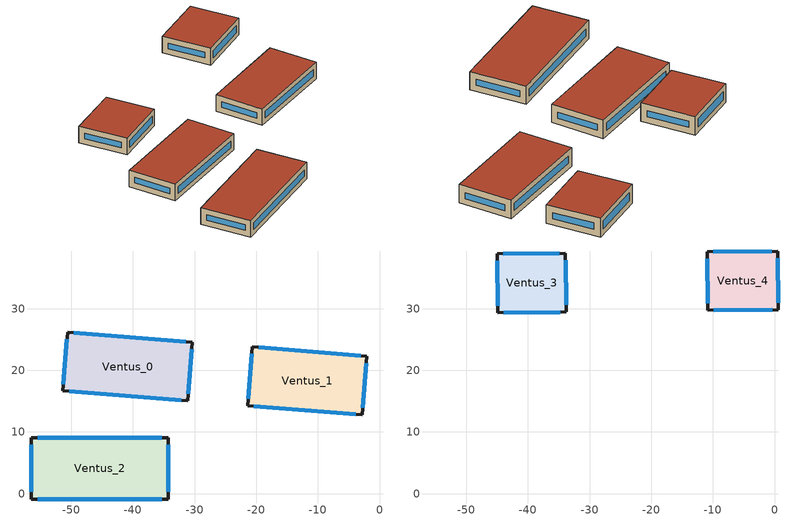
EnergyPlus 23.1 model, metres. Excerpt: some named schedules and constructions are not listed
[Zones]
Ventus_0
 floor outside (90.1-2019 Nonresidential CZ 0 Exterior Floor (Mass)): -50.59,26.13,3.49 -30.38,24.54,3.48 -31.13,15.05,3.48 -51.34,16.64,3.49
 wall outside (90.1-2019 Nonresidential CZ 0 Exterior Wall (Mass)): -50.59,26.13 -51.34,16.64 z3.49:6.87; -31.13,15.05 -30.38,24.54 z3.48:6.87; -51.34,16.64,3.49 -31.13,15.05,3.48 -31.13,15.05,6.87 -51.34,16.64,6.87; -30.38,24.54,3.48 -50.59,26.13,3.49 -50.59,26.13,6.87 -30.38,24.54,6.87
 window (90.1-2019 Nonresidential CZ 0 Glazing (Operable)): -50.68,25 -51.25,17.78 z4.62:5.74; -31.04,16.19 -30.47,23.41 z4.62:5.73; -50.31,16.56,4.52 -32.16,15.13,4.51 -32.16,15.13,5.83 -50.31,16.56,5.84; -31.41,24.62,4.51 -49.56,26.05,4.52 -49.56,26.05,5.84 -31.41,24.62,5.83
 roof outside (90.1-2019 Nonresidential CZ 0 Exterior Roof (Mass)): -50.59,26.13 -51.34,16.64 -31.13,15.05 -30.38,24.54 z6.87
Ventus_1
 floor outside (90.1-2019 Nonresidential CZ 0 Exterior Floor (Mass)): -21.39,14.28,3.48 -20.64,23.78,3.48 -2.06,22.31,3.47 -2.81,12.81,3.47
 wall outside (90.1-2019 Nonresidential CZ 0 Exterior Wall (Mass)): -2.81,12.81 -2.06,22.31 z3.47:6.86; -20.64,23.78 -21.39,14.28 z3.48:6.86; -21.39,14.28,3.48 -2.81,12.81,3.47 -2.81,12.81,6.86 -21.39,14.28,6.86; -2.06,22.31,3.47 -20.64,23.78,3.48 -20.64,23.78,6.86 -2.06,22.31,6.86
 window (90.1-2019 Nonresidential CZ 0 Glazing (Operable)): -20.36,14.19 -3.83,12.89 z4.5:5.83; -2.72,13.95 -2.15,21.18 z4.61:5.72; -20.73,22.64 -21.3,15.41 z4.61:5.73; -3.08,22.39,4.5 -19.62,23.7,4.5 -19.61,23.7,5.83 -3.08,22.39,5.83
 roof outside (90.1-2019 Nonresidential CZ 0 Exterior Roof (Mass)): -21.39,14.28 -2.81,12.81 -2.06,22.31 -20.64,23.78 z6.86
Ventus_2
 floor outside (90.1-2019 Nonresidential CZ 0 Exterior Floor (Mass)): -56.49,9.04 -34.25,9.04 -34.25,-0.87 -56.49,-0.87 z3.5
 wall outside (90.1-2019 Nonresidential CZ 0 Exterior Wall (Mass)): -56.49,9.04 -56.49,-0.87 -34.25,-0.87 -34.25,9.04 -56.49,9.04 z3.5:6.89
 window (90.1-2019 Nonresidential CZ 0 Glazing (Operable)): -56.49,7.9 -56.49,0.28 / -34.25,0.28 -34.25,7.9 z4.64:5.75; -55.45,-0.87 -35.29,-0.87 / -35.29,9.04 -55.45,9.04 z4.54:5.85
 roof outside (90.1-2019 Nonresidential CZ 0 Exterior Roof (Mass)): -56.49,9.04 -56.49,-0.87 -34.25,-0.87 -34.25,9.04 z6.89
Ventus_3
 floor outside (90.1-2019 Nonresidential CZ 0 Exterior Floor (Mass)): -33.89,38.98 -33.8,29.46 -44.89,29.34 -44.99,38.86 z6.11
 wall outside (90.1-2019 Nonresidential CZ 0 Exterior Wall (Mass)): -33.89,38.98 -44.99,38.86 -44.89,29.34 -33.8,29.46 -33.89,38.98 z6.11:9.51
 window (90.1-2019 Nonresidential CZ 0 Glazing (Operable)): -34.87,38.97 -44.01,38.87 / -43.91,29.35 -34.77,29.45 z7.08:8.53; -44.98,37.72 -44.9,30.48 / -33.81,30.6 -33.88,37.84 z7.25:8.37
 roof outside (90.1-2019 Nonresidential CZ 0 Exterior Roof (Mass)): -33.89,38.98 -44.99,38.86 -44.89,29.34 -33.8,29.46 z9.51
Ventus_4
 floor outside (90.1-2019 Nonresidential CZ 0 Exterior Floor (Mass)): 0.52,39.34 0.62,29.82 -10.85,29.7 -10.95,39.22 z6.11
 wall outside (90.1-2019 Nonresidential CZ 0 Exterior Wall (Mass)): 0.52,39.34 -10.95,39.22 -10.85,29.7 0.62,29.82 0.52,39.34 z6.11:9.57
 window (90.1-2019 Nonresidential CZ 0 Glazing (Operable)): -0.48,39.33 -9.95,39.23 / -9.85,29.71 -0.38,29.8 z7.1:8.57; -10.93,38.06 -10.86,30.85 / 0.61,30.97 0.53,38.18 z7.26:8.41
 roof outside (90.1-2019 Nonresidential CZ 0 Exterior Roof (Mass)): 0.52,39.34 -10.95,39.22 -10.85,29.7 0.62,29.82 z9.57
[Schedule:Week:Daily]
NatVentAvail_Ventus_2_17: a362fd6c-34ea-4b4a-b517-37fdcfbb9ab2, ae99996c-18ee-47b8-93cc-b816b99a17c6, ef9d7e68-a3ab-4def-9ee5-218e4b882af2, 395e2293-ace3-4636-b372-cace77d4abf7, 66aab256-64b3-4c1b-a318-b160cb4e92db, c92a23b8-4961-4658-a4ad-a3b9fe58a137, c3b538ed-787d-4185-b307-2582aeef13e2, a362fd6c-34ea-4b4a-b517-37fdcfbb9ab2, a362fd6c-34ea-4b4a-b517-37fdcfbb9ab2, a362fd6c-34ea-4b4a-b517-37fdcfbb9ab2, a362fd6c-34ea-4b4a-b517-37fdcfbb9ab2, a362fd6c-34ea-4b4a-b517-37fdcfbb9ab2
NatVentAvail_Ventus_2_18: 6cbbed9b-2232-4161-9ff2-2403249863eb, f7a0a7b2-268d-4acb-b1b7-f8e298fba60e, eedf3fa0-799d-4cfa-b75a-326784be4b0e, 6cbbed9b-2232-4161-9ff2-2403249863eb, c23ae0e7-52ea-4230-b1f0-de0a85027671, 4aba7c65-3552-4ebf-8e60-65752d7edb00, e015e280-3f6a-454e-a5e6-ff44a4b9b39e, 6cbbed9b-2232-4161-9ff2-2403249863eb, 6cbbed9b-2232-4161-9ff2-2403249863eb, 6cbbed9b-2232-4161-9ff2-2403249863eb, 6cbbed9b-2232-4161-9ff2-2403249863eb, 6cbbed9b-2232-4161-9ff2-2403249863eb
NatVentAvail_Ventus_2_19: 2c557a94-f181-44dc-a4c0-f573c2005f55, 588f932e-fa44-4d36-b17f-72cdbacededf, aaa24236-96a8-4a8a-b6db-d0c5142db103, 5409efb8-a2dc-4455-b90b-4b2673fce82e, 6164c977-ef23-4932-b233-e87e4a8d05c1, 63becef5-d3bf-475c-8c55-11c553a25a16, c9ef6c65-e9d5-46f3-be03-88baf52a0d10, 2c557a94-f181-44dc-a4c0-f573c2005f55, 2c557a94-f181-44dc-a4c0-f573c2005f55, 2c557a94-f181-44dc-a4c0-f573c2005f55, 2c557a94-f181-44dc-a4c0-f573c2005f55, 2c557a94-f181-44dc-a4c0-f573c2005f55
NatVentAvail_Ventus_2_20: 1f263616-eff3-4541-88cc-1187334792af, c7925aff-d72f-454c-a264-b8e99e3a54e9, 2c557a94-f181-44dc-a4c0-f573c2005f55, e2a7ad8f-fecb-4149-b8f9-2e6012cb94d9, c4efaa69-dd6c-4ff4-845a-ed331fa96d1a, 2914e235-05e4-47dc-bc5d-56b2724482ea, abdb94c0-f5df-4069-a63b-f50a1f68c1f4, 1f263616-eff3-4541-88cc-1187334792af, 1f263616-eff3-4541-88cc-1187334792af, 1f263616-eff3-4541-88cc-1187334792af, 1f263616-eff3-4541-88cc-1187334792af, 1f263616-eff3-4541-88cc-1187334792af
NatVentAvail_Ventus_2_21: 5b559d01-f432-43e8-b2a2-6bc1e81afd2d, dfa72975-371f-47f3-9f32-e2ada24ff21b, 7640d5f7-6528-4fa4-9b03-64cf7114dfd1, 444270f3-daff-4cc7-9fce-6beb186acede, 8e289a37-f18d-46f4-9892-1c8a7c11e0be, ca8a3e2a-d623-45d1-a48d-802a2fd7def2, dbc17a00-3c0d-435e-8577-7e6c39dee444, 5b559d01-f432-43e8-b2a2-6bc1e81afd2d, 5b559d01-f432-43e8-b2a2-6bc1e81afd2d, 5b559d01-f432-43e8-b2a2-6bc1e81afd2d, 5b559d01-f432-43e8-b2a2-6bc1e81afd2d, 5b559d01-f432-43e8-b2a2-6bc1e81afd2d
NatVentAvail_Ventus_2_22: 5c5f2de8-4e5d-47ee-83c5-350774adab4d, af7bac0c-e9d6-4a9d-910f-7a960dc9eb0d, 99dd2c37-d0b0-40e9-9e80-5acc5c7ca3b6, c996b3b3-e460-4160-9946-7c73efd18905, b551451d-c882-4b60-9a33-12f4667ae3a7, 259ab910-9959-4b4f-8b96-6e911539b89f, d135375e-badd-40b1-8688-f4bb18616764, 5c5f2de8-4e5d-47ee-83c5-350774adab4d, 5c5f2de8-4e5d-47ee-83c5-350774adab4d, 5c5f2de8-4e5d-47ee-83c5-350774adab4d, 5c5f2de8-4e5d-47ee-83c5-350774adab4d, 5c5f2de8-4e5d-47ee-83c5-350774adab4d
NatVentAvail_Ventus_2_23: 16a2c0c8-577f-4aca-9610-d97acd4ccabb, fdd9d570-ed7a-488a-a2c1-46a918b58e38, 0b71af84-9e56-4a33-9ef0-9e4faa6e7737, d7dded75-b735-4c37-8d77-33816b5f067e, 6301fb1c-ad08-4f62-8c7c-b22853e85849, 1192143a-8771-4ce0-9ca5-8a9b8de43010, 3b76af73-bb8c-4d3c-b461-9fdb22a7cfd0, 16a2c0c8-577f-4aca-9610-d97acd4ccabb, 16a2c0c8-577f-4aca-9610-d97acd4ccabb, 16a2c0c8-577f-4aca-9610-d97acd4ccabb, 16a2c0c8-577f-4aca-9610-d97acd4ccabb, 16a2c0c8-577f-4aca-9610-d97acd4ccabb
NatVentAvail_Ventus_2_24: 6c7d653c-c932-400c-83a6-2570633f27cc, c8d32957-9faa-44b8-88e7-09ed703b41d9, 1ea3ff6e-3d16-4663-b7b8-bfcbed70df2e, 7f455261-d6a8-4912-8bc3-164de6b7e1f6, 09fb5977-f931-4046-84c1-4e1d55b268a7, 890b75a5-23c9-4ef5-92e9-1dd8ddd3c410, 6c2445f2-4970-468d-9c1e-9185d210061e, 6c7d653c-c932-400c-83a6-2570633f27cc, 6c7d653c-c932-400c-83a6-2570633f27cc, 6c7d653c-c932-400c-83a6-2570633f27cc, 6c7d653c-c932-400c-83a6-2570633f27cc, 6c7d653c-c932-400c-83a6-2570633f27cc
NatVentAvail_Ventus_2_25: e4cf9395-6ca3-42d2-85a8-0792f59e23f0, cd07859d-b01b-44fc-b058-c9608b744a2b, edc33e11-3f99-40de-8c90-1b0c78e9f77a, a852c661-8a32-449b-afac-b5218b8a823b, 8e540848-bae7-48ea-af94-ea206d29372e, 9117cda1-3a56-4e55-ac28-f6ce82f858a5, 00c84883-0d72-4aa9-b977-59b0ae8e53f6, e4cf9395-6ca3-42d2-85a8-0792f59e23f0, e4cf9395-6ca3-42d2-85a8-0792f59e23f0, e4cf9395-6ca3-42d2-85a8-0792f59e23f0, e4cf9395-6ca3-42d2-85a8-0792f59e23f0, e4cf9395-6ca3-42d2-85a8-0792f59e23f0
NatVentAvail_Ventus_2_26: 10a9daa0-4a19-4a33-95f0-1f94dff2d767, 73d58a55-e6d7-46e4-b58a-62fe716d3f55, 70bbe7f6-9c12-4dc8-95b8-4131fc59f14c, abe34aba-bb00-4885-b7a3-71cd792797e0, 9eabc2fc-10d3-4d3d-baaa-25c4ad8773bf, 2727c59a-58d3-4d8b-82a1-9ef251a273d6, c16d5a65-471f-41de-b8a7-b746306d4c21, 10a9daa0-4a19-4a33-95f0-1f94dff2d767, 10a9daa0-4a19-4a33-95f0-1f94dff2d767, 10a9daa0-4a19-4a33-95f0-1f94dff2d767, 10a9daa0-4a19-4a33-95f0-1f94dff2d767, 10a9daa0-4a19-4a33-95f0-1f94dff2d767
NatVentAvail_Ventus_2_27: a4da1e3f-a585-49c7-962a-f0ac349f29ff, 6fb7477f-cef7-4467-81ee-e83d7b95493b, 3b7bed02-902c-4ee4-bfc6-c96f94253295, 69e9f8b1-5c9c-4ef5-8e7b-9281c99cabdb, c1c52acf-1331-4823-897f-ee0780455334, 2623137a-5d53-403b-9b05-a019de669b6c, 963a02f8-54b8-42f5-980b-5a64aaa4bf42, a4da1e3f-a585-49c7-962a-f0ac349f29ff, a4da1e3f-a585-49c7-962a-f0ac349f29ff, a4da1e3f-a585-49c7-962a-f0ac349f29ff, a4da1e3f-a585-49c7-962a-f0ac349f29ff, a4da1e3f-a585-49c7-962a-f0ac349f29ff
NatVentAvail_Ventus_2_28: e4531df4-819d-4f3d-9ff8-1b40a03d566a, c35dd73a-be8a-416f-a8f1-9a1853e123b7, 1cd092bb-eeb1-4f28-9c6d-ad648a1a302f, 402aea41-701a-424a-bce5-accaa7c64963, 395e2293-ace3-4636-b372-cace77d4abf7, 64badf55-414b-4183-9bfe-50c0ccb013e4, 5b559d01-f432-43e8-b2a2-6bc1e81afd2d, e4531df4-819d-4f3d-9ff8-1b40a03d566a, e4531df4-819d-4f3d-9ff8-1b40a03d566a, e4531df4-819d-4f3d-9ff8-1b40a03d566a, e4531df4-819d-4f3d-9ff8-1b40a03d566a, e4531df4-819d-4f3d-9ff8-1b40a03d566a
NatVentAvail_Ventus_2_29: f795293d-22c3-4bea-aae3-41d1418b306d, ddf5aded-ef16-4fbc-abf0-a29b0044f86d, 62f2e535-db4b-4a49-90af-e4513ae926d8, 2b23ea3e-4ff9-4e0b-b599-da8b90cf0fd3, 395e2293-ace3-4636-b372-cace77d4abf7, 395e2293-ace3-4636-b372-cace77d4abf7, 50156d92-ce13-4642-849c-653798f2fd37, f795293d-22c3-4bea-aae3-41d1418b306d, f795293d-22c3-4bea-aae3-41d1418b306d, f795293d-22c3-4bea-aae3-41d1418b306d, f795293d-22c3-4bea-aae3-41d1418b306d, f795293d-22c3-4bea-aae3-41d1418b306d
NatVentAvail_Ventus_2_30: 0e1721d4-f7d1-447c-99e8-068e90a8209e, 4c7fa85c-202d-4e6c-86aa-34b9aec84825, b2c993e7-5e45-47db-aa8e-7d03edf10ca5, 5bcb0866-b123-42ab-9004-e1fe4b9f239a, 29342e02-9597-46d2-ae97-ad22c2648d2e, 442450ad-f7b9-4bf5-a775-ce8e2ac7a8da, 8372be0a-14dc-4ba9-948e-d28c70954a9f, 0e1721d4-f7d1-447c-99e8-068e90a8209e, 0e1721d4-f7d1-447c-99e8-068e90a8209e, 0e1721d4-f7d1-447c-99e8-068e90a8209e, 0e1721d4-f7d1-447c-99e8-068e90a8209e, 0e1721d4-f7d1-447c-99e8-068e90a8209e
NatVentAvail_Ventus_2_31: 0e8501bd-d252-43e8-9f74-ce6f214063bb, e2a7ad8f-fecb-4149-b8f9-2e6012cb94d9, 62f2e535-db4b-4a49-90af-e4513ae926d8, eaa08fa6-985d-47b3-a98b-e852c4eb3b42, 77e86081-8734-4cd6-a52b-95be27f25341, 55141adb-4441-4ec6-a228-692dd98a55c9, 6dea6889-3ed4-4c85-8142-b40ef6a5c1c7, 0e8501bd-d252-43e8-9f74-ce6f214063bb, 0e8501bd-d252-43e8-9f74-ce6f214063bb, 0e8501bd-d252-43e8-9f74-ce6f214063bb, 0e8501bd-d252-43e8-9f74-ce6f214063bb, 0e8501bd-d252-43e8-9f74-ce6f214063bb
NatVentAvail_Ventus_2_32: 3b64bb73-4cce-4429-b32b-f965650f5bae, 587b3cba-ffc6-4bc3-b8fa-65e036367856, 0832e935-2214-4096-9279-d5d76b42367e, ea1cdd25-ba8c-43fd-94e5-055b877ca8ff, cc994419-721d-44b2-bf2f-59bb44514922, 0a06fe06-b27b-4263-a7f0-78e7894cb7b1, 3203a2fe-f007-499c-98ff-d3f3d498a136, 3b64bb73-4cce-4429-b32b-f965650f5bae, 3b64bb73-4cce-4429-b32b-f965650f5bae, 3b64bb73-4cce-4429-b32b-f965650f5bae, 3b64bb73-4cce-4429-b32b-f965650f5bae, 3b64bb73-4cce-4429-b32b-f965650f5bae
NatVentAvail_Ventus_2_33: 595f2882-2a45-41fc-8be2-4687be577747, 34e7295e-f434-4356-a6ff-1337b6727971, e7a09876-77a6-4221-83d3-b987b4852bc9, 5308d925-7142-4141-9db4-f1d85eb7d396, e6d5d8af-6fd3-462f-9e95-e84229453b17, 7640d5f7-6528-4fa4-9b03-64cf7114dfd1, a2e8e559-8bb4-40f9-80e2-ae728f70bbdd, 595f2882-2a45-41fc-8be2-4687be577747, 595f2882-2a45-41fc-8be2-4687be577747, 595f2882-2a45-41fc-8be2-4687be577747, 595f2882-2a45-41fc-8be2-4687be577747, 595f2882-2a45-41fc-8be2-4687be577747
NatVentAvail_Ventus_2_34: 26c4667c-8dbf-47b3-85e8-46b35cfb878d, ae6cd52b-2849-4fca-9855-0485f7823efc, 576e89f0-6812-4d7b-a71b-ed667f800c9a, 98f191bd-889e-49b4-8348-ae3d9bda9a52, 4f44aad1-8065-43ee-a9ad-2577fcca5c78, 3653a24e-92bb-4ed1-898a-22c6ac0026f4, f10f21f1-2b82-40c4-801e-0198776cb3a9, 26c4667c-8dbf-47b3-85e8-46b35cfb878d, 26c4667c-8dbf-47b3-85e8-46b35cfb878d, 26c4667c-8dbf-47b3-85e8-46b35cfb878d, 26c4667c-8dbf-47b3-85e8-46b35cfb878d, 26c4667c-8dbf-47b3-85e8-46b35cfb878d
NatVentAvail_Ventus_2_35: 259d540d-cfb8-49d0-8856-6e10c45f5363, 5275e322-126a-4bb3-97fb-5b65fd5db08e, ccbcdd31-a275-40a4-b447-51e54ef8d7b9, f23861f5-a0a2-4ea7-be47-46b16436e531, a9d439a1-49d9-4f3c-84a6-8da776fee34f, 2d346289-2e99-494a-b16b-961adabb6356, fd5d5216-589a-4ae9-aeae-08bbb825320a, 259d540d-cfb8-49d0-8856-6e10c45f5363, 259d540d-cfb8-49d0-8856-6e10c45f5363, 259d540d-cfb8-49d0-8856-6e10c45f5363, 259d540d-cfb8-49d0-8856-6e10c45f5363, 259d540d-cfb8-49d0-8856-6e10c45f5363
NatVentAvail_Ventus_2_36: 97e423b9-c70b-4668-86ee-0b03e5ca01af, 1f263616-eff3-4541-88cc-1187334792af, 22c682a5-d769-4058-b526-7c8c6cbeb56b, 57a4237f-810c-42f0-b2a3-1c017a14f153, dfb61d4a-a8d9-4cad-b311-cf2bb9e25059, 13c9c9da-e905-4aa2-a2b6-ed632edcff03, edc33e11-3f99-40de-8c90-1b0c78e9f77a, 97e423b9-c70b-4668-86ee-0b03e5ca01af, 97e423b9-c70b-4668-86ee-0b03e5ca01af, 97e423b9-c70b-4668-86ee-0b03e5ca01af, 97e423b9-c70b-4668-86ee-0b03e5ca01af, 97e423b9-c70b-4668-86ee-0b03e5ca01af
NatVentAvail_Ventus_2_37: 395e2293-ace3-4636-b372-cace77d4abf7, e4c8fb44-0055-4882-bd17-5f2f70fce8a2, 206977b7-2357-40ce-a633-fd6a2b99d5e2, 7bb4bde7-8b4c-403a-a47d-9086a633470e, e14a1932-4995-44ce-91b7-99e6be2a8111, bc329499-9032-4322-b8a8-ff77f105c3a1, 483b4963-a151-4003-b91e-6231ffd2cb4c, 395e2293-ace3-4636-b372-cace77d4abf7, 395e2293-ace3-4636-b372-cace77d4abf7, 395e2293-ace3-4636-b372-cace77d4abf7, 395e2293-ace3-4636-b372-cace77d4abf7, 395e2293-ace3-4636-b372-cace77d4abf7
NatVentAvail_Ventus_2_38: c32f4af3-1667-4a19-bee9-15d535ee3329, 87050370-72dd-432b-87fd-dcb6a5b5e2b6, 97e423b9-c70b-4668-86ee-0b03e5ca01af, 3788fac9-e430-431c-9e71-000fd3067794, aa4b517d-bf11-4001-a956-246ed226af0f, e74816eb-cde7-412a-93a1-b4b4dd3bf79d, 52744410-ff78-46a8-ba8b-6d4e6f2c96a4, c32f4af3-1667-4a19-bee9-15d535ee3329, c32f4af3-1667-4a19-bee9-15d535ee3329, c32f4af3-1667-4a19-bee9-15d535ee3329, c32f4af3-1667-4a19-bee9-15d535ee3329, c32f4af3-1667-4a19-bee9-15d535ee3329
NatVentAvail_Ventus_2_39: 9def71ac-644c-4a43-924f-0a2d0336bef2, 614e6790-c73f-4d8c-96b4-d6ce7b9ffe43, 6090c2da-3a51-4064-848f-2637f0081b64, e0fcecde-fd33-4d46-b3aa-2635d74aa249, 6733263b-4687-476a-bafe-01a0e7dffb8a, be5a4702-a206-47b5-b4dc-dce9cc700cbe, 395e2293-ace3-4636-b372-cace77d4abf7, 9def71ac-644c-4a43-924f-0a2d0336bef2, 9def71ac-644c-4a43-924f-0a2d0336bef2, 9def71ac-644c-4a43-924f-0a2d0336bef2, 9def71ac-644c-4a43-924f-0a2d0336bef2, 9def71ac-644c-4a43-924f-0a2d0336bef2
NatVentAvail_Ventus_2_40: 2b23ea3e-4ff9-4e0b-b599-da8b90cf0fd3, 5597255a-71c8-4af9-b07d-803fe7e9b3df, 18eb495e-3010-422d-9b51-714bd4c46179, bddbe28a-03af-4834-9c31-4002b2f7f704, 29c4d988-8df7-461a-96f3-f0eb0fbbb272, 694df783-21ca-47e2-825d-654eece82056, 512f8437-a3c3-4a7b-8a8e-0a09b8987ad8, 2b23ea3e-4ff9-4e0b-b599-da8b90cf0fd3, 2b23ea3e-4ff9-4e0b-b599-da8b90cf0fd3, 2b23ea3e-4ff9-4e0b-b599-da8b90cf0fd3, 2b23ea3e-4ff9-4e0b-b599-da8b90cf0fd3, 2b23ea3e-4ff9-4e0b-b599-da8b90cf0fd3
NatVentAvail_Ventus_2_41: 7dabb00d-372e-495a-83ae-c2cc5f654150, 182e0d7b-4470-4c07-b171-aa9e0e283233, e067ed9e-bbd3-47b7-a5dd-7783e70833e1, 83541a14-632c-445e-975d-e5084d7fba09, b9485079-7e86-4ca1-8ceb-53abfcaa9852, b1dcbc75-eb5f-4646-a483-74dd9274ab50, 989b37f2-0f60-4786-8aec-6810ea716a4b, 7dabb00d-372e-495a-83ae-c2cc5f654150, 7dabb00d-372e-495a-83ae-c2cc5f654150, 7dabb00d-372e-495a-83ae-c2cc5f654150, 7dabb00d-372e-495a-83ae-c2cc5f654150, 7dabb00d-372e-495a-83ae-c2cc5f654150
NatVentAvail_Ventus_2_42: 1eb9d5fa-c1da-4104-8a44-ca71f65facdf, 81f2065d-c27a-4517-954e-67544249a4cb, 103f52c2-0674-4768-92fb-179ba63c1e2a, cfe17a84-200b-435d-b70d-2a35a1098c4b, d4966127-feaf-4b47-9188-5343ea727697, 8e8ffe4a-36f7-4eb7-86a9-a67730cb3a51, b1befd69-ac6d-433c-9e95-b29d60f72327, 1eb9d5fa-c1da-4104-8a44-ca71f65facdf, 1eb9d5fa-c1da-4104-8a44-ca71f65facdf, 1eb9d5fa-c1da-4104-8a44-ca71f65facdf, 1eb9d5fa-c1da-4104-8a44-ca71f65facdf, 1eb9d5fa-c1da-4104-8a44-ca71f65facdf
NatVentAvail_Ventus_2_43: 920896a7-1d51-4c65-8553-3a183dca4a42, a08da8fc-ac96-41a0-863e-c02cbd00ca50, f7a52072-70b0-45d5-8345-7354972bcaa4, 703a5793-20c7-44d1-9bf6-317172c85b2f, 8df07da4-e51e-43d7-875c-e1bb2c807653, faf75044-ac79-4d2b-818e-8629f26d3340, a02b3400-2401-4de9-8c0f-24d156aa0f27, 920896a7-1d51-4c65-8553-3a183dca4a42, 920896a7-1d51-4c65-8553-3a183dca4a42, 920896a7-1d51-4c65-8553-3a183dca4a42, 920896a7-1d51-4c65-8553-3a183dca4a42, 920896a7-1d51-4c65-8553-3a183dca4a42
NatVentAvail_Ventus_2_44: 21a44d1f-d368-404d-b390-6609542797bc, 1005fe18-a2bc-4577-9523-788087300b71, 2d952c20-b2ae-4a07-b436-f9131cadf77f, 1c7ab229-e5a8-41d6-b33e-73611ac0fdae, d9dda960-ad11-4970-817e-9184a9d602b3, e04a15b6-695e-45c7-9ac3-a8c3987dd5bc, f0beaa5d-1c99-4153-a455-74a045bb19d1, 21a44d1f-d368-404d-b390-6609542797bc, 21a44d1f-d368-404d-b390-6609542797bc, 21a44d1f-d368-404d-b390-6609542797bc, 21a44d1f-d368-404d-b390-6609542797bc, 21a44d1f-d368-404d-b390-6609542797bc
NatVentAvail_Ventus_2_45: 0ac50ae1-ade8-438e-9c97-9bc2b327bad1, 4c7fa85c-202d-4e6c-86aa-34b9aec84825, aee49c79-2b18-4f2a-baa1-9eabe00ab6f1, f3445440-1e52-4bd6-bd45-fa2bdf21ece6, 6090c2da-3a51-4064-848f-2637f0081b64, 265acc4b-8be2-4dd3-93d1-d1e170d7a466, 0ac50ae1-ade8-438e-9c97-9bc2b327bad1, 0ac50ae1-ade8-438e-9c97-9bc2b327bad1, 0ac50ae1-ade8-438e-9c97-9bc2b327bad1, 0ac50ae1-ade8-438e-9c97-9bc2b327bad1, 0ac50ae1-ade8-438e-9c97-9bc2b327bad1, 0ac50ae1-ade8-438e-9c97-9bc2b327bad1
NatVentAvail_Ventus_2_46: 7f1bc331-9c8c-4eba-8398-74f9fa05e77e, 81f2065d-c27a-4517-954e-67544249a4cb, b11a3fb5-f7f0-4ffa-b350-707d66b6c5a6, 0055ecdf-bd39-4d43-a279-08dfdfba21af, f3904647-6033-403a-8202-c0e0b7188cac, 4b8119d8-d207-4d67-92ed-b2ce7f9a5263, 45f40278-15b2-4da9-a66e-d9f3a0bcbbc3, 7f1bc331-9c8c-4eba-8398-74f9fa05e77e, 7f1bc331-9c8c-4eba-8398-74f9fa05e77e, 7f1bc331-9c8c-4eba-8398-74f9fa05e77e, 7f1bc331-9c8c-4eba-8398-74f9fa05e77e, 7f1bc331-9c8c-4eba-8398-74f9fa05e77e
NatVentAvail_Ventus_2_47: 92aa5907-cc90-417e-8ae5-2277c87419c6, 55d11c14-ffea-4316-bd23-813b5c15eec5, 42d0d141-5dbc-4834-9007-08be6e4026bc, d7f23e0a-0dab-4e1e-b1df-672180bf095f, f9e0aeba-fb0d-4f72-b1ef-d931029a04e7, 8820a606-b179-4a93-aa93-ceaba2ff36b9, 6c6a7874-ef66-43ce-babc-ea62c8a18755, 92aa5907-cc90-417e-8ae5-2277c87419c6, 92aa5907-cc90-417e-8ae5-2277c87419c6, 92aa5907-cc90-417e-8ae5-2277c87419c6, 92aa5907-cc90-417e-8ae5-2277c87419c6, 92aa5907-cc90-417e-8ae5-2277c87419c6
NatVentAvail_Ventus_2_48: 6839830a-5139-4136-90ff-df495f830816, 0376ff9f-a44e-4f95-bcf0-deb420ef5e24, 059150c9-e831-4454-9e15-f12e00ff6c97, c866aadb-bdcd-4aca-b4c3-e01b63114685, c4d4f951-b30c-4854-a2d5-ab9cf0678ab0, 4cf65498-b81c-4eb3-87f4-70d22b8cba1d, b495bbd5-b19e-468e-8e8e-5cae01116fc1, 6839830a-5139-4136-90ff-df495f830816, 6839830a-5139-4136-90ff-df495f830816, 6839830a-5139-4136-90ff-df495f830816, 6839830a-5139-4136-90ff-df495f830816, 6839830a-5139-4136-90ff-df495f830816
NatVentAvail_Ventus_2_49: 83528b38-eecd-4f93-8798-d12e2d0e0b9c, bd42e40a-18b1-4e8c-bb92-7fa84cf2609f, b5da2d79-b973-4d6f-bea6-3285997cedde, 1931408f-30d2-4c7c-bd40-d04481857fa1, 523fe135-b285-40e7-9ba0-5c6aec3fb2ab, 3b9b5b0b-025c-4190-8342-2c06a097eb1f, 97db7700-156a-4d90-a25f-11ab4e2322c3, 83528b38-eecd-4f93-8798-d12e2d0e0b9c, 83528b38-eecd-4f93-8798-d12e2d0e0b9c, 83528b38-eecd-4f93-8798-d12e2d0e0b9c, 83528b38-eecd-4f93-8798-d12e2d0e0b9c, 83528b38-eecd-4f93-8798-d12e2d0e0b9c
NatVentAvail_Ventus_2_50: 5776417f-cde4-449d-85b0-d3db7fae6337, 18eb495e-3010-422d-9b51-714bd4c46179, 3a343040-e5a2-4923-a58f-bdf52c09575a, 25e1a2b1-bd9a-4c93-b036-15f96a0ba0d3, a6a2d3c2-7a51-490d-83e5-f8987553bd2b, f7a799b9-406b-467d-a64a-ebd244f14a87, f75d5ac2-6327-4c6a-8f55-1399b161f7f1, 5776417f-cde4-449d-85b0-d3db7fae6337, 5776417f-cde4-449d-85b0-d3db7fae6337, 5776417f-cde4-449d-85b0-d3db7fae6337, 5776417f-cde4-449d-85b0-d3db7fae6337, 5776417f-cde4-449d-85b0-d3db7fae6337
NatVentAvail_Ventus_2_51: 5cf2e9cd-5a53-4648-aaa7-3e59d109d7bc, 84d694dd-e577-4b67-919b-6242e0c416e7, e835ae77-c91d-40d1-9be9-725293761909, b12e215c-175c-49b9-8754-c125b78cb0e9, 1c3c67f8-8413-4968-88dc-9c56eee609fc, a9737b04-2de9-436c-a894-5c189ec1f52a, 55141adb-4441-4ec6-a228-692dd98a55c9, 5cf2e9cd-5a53-4648-aaa7-3e59d109d7bc, 5cf2e9cd-5a53-4648-aaa7-3e59d109d7bc, 5cf2e9cd-5a53-4648-aaa7-3e59d109d7bc, 5cf2e9cd-5a53-4648-aaa7-3e59d109d7bc, 5cf2e9cd-5a53-4648-aaa7-3e59d109d7bc
NatVentAvail_Ventus_2_52: 088267b7-6b14-4d32-8769-2206aa87ccde, 088267b7-6b14-4d32-8769-2206aa87ccde, 088267b7-6b14-4d32-8769-2206aa87ccde, 088267b7-6b14-4d32-8769-2206aa87ccde, 088267b7-6b14-4d32-8769-2206aa87ccde, 088267b7-6b14-4d32-8769-2206aa87ccde, 088267b7-6b14-4d32-8769-2206aa87ccde, 088267b7-6b14-4d32-8769-2206aa87ccde, 088267b7-6b14-4d32-8769-2206aa87ccde, 088267b7-6b14-4d32-8769-2206aa87ccde, 088267b7-6b14-4d32-8769-2206aa87ccde, 088267b7-6b14-4d32-8769-2206aa87ccde
HeatAvail_Ventus_3_0: 7158aaf4-5a2b-4dfb-b4ee-7a1afa80c914, ea893394-956b-47a8-8b47-a2961b42e97b, 98e88dad-ab29-41fd-9cb4-9f7a812e4348, 7bba5579-4e0c-4581-935f-20ad767e8b1c, 96b4f15b-9833-42f4-beef-ad4644ba9616, 038e51b7-aa1a-4c68-a283-edc952d3799f, ea8110dd-ba3e-46bd-b19a-fb37a1088d34, 7158aaf4-5a2b-4dfb-b4ee-7a1afa80c914, 7158aaf4-5a2b-4dfb-b4ee-7a1afa80c914, 7158aaf4-5a2b-4dfb-b4ee-7a1afa80c914, 7158aaf4-5a2b-4dfb-b4ee-7a1afa80c914, 7158aaf4-5a2b-4dfb-b4ee-7a1afa80c914
HeatAvail_Ventus_3_1: f5f91727-b8df-4fa3-bfaa-6b7d5bd52d09, 4c8de2f8-7c8c-4800-bfda-45e82a9503ca, b5a8b265-8ec4-41aa-b2d8-f610f16bb71a, cce94fd9-a77f-4a92-bade-3cbd5a2e0e45, 5c246eef-ec44-49cf-b00f-87fc8b3c43a0, 5012d3e1-fcf8-4b08-8a6d-4ef5503795fd, 0b75f616-7fec-44bb-a6bb-fd3c22e49948, f5f91727-b8df-4fa3-bfaa-6b7d5bd52d09, f5f91727-b8df-4fa3-bfaa-6b7d5bd52d09, f5f91727-b8df-4fa3-bfaa-6b7d5bd52d09, f5f91727-b8df-4fa3-bfaa-6b7d5bd52d09, f5f91727-b8df-4fa3-bfaa-6b7d5bd52d09
HeatAvail_Ventus_3_2: 24c36759-e481-4a83-b82b-e7979fa094c3, e9f6a664-93cd-4686-8c3d-328d1de24190, 5c246eef-ec44-49cf-b00f-87fc8b3c43a0, 083f8b44-4ef6-46ae-8c54-783710230c9f, ea893394-956b-47a8-8b47-a2961b42e97b, 89c627bc-5e49-43d5-a474-2e924b869038, 5d813a75-0934-4b92-bc50-2816f1e5791d, 24c36759-e481-4a83-b82b-e7979fa094c3, 24c36759-e481-4a83-b82b-e7979fa094c3, 24c36759-e481-4a83-b82b-e7979fa094c3, 24c36759-e481-4a83-b82b-e7979fa094c3, 24c36759-e481-4a83-b82b-e7979fa094c3
HeatAvail_Ventus_3_3: 530a323b-7730-43b7-82cb-3ee1fd74c873, d135375e-badd-40b1-8688-f4bb18616764, 7c9735b5-ba42-44eb-bd93-d1f808c8e906, 8f49b1fe-51a5-4e12-b355-98c825e37863, daf53c50-d593-4d6c-82c5-d2857734a0c7, 7158aaf4-5a2b-4dfb-b4ee-7a1afa80c914, 394fd872-9376-4285-be4e-9095a7ef1fc4, 530a323b-7730-43b7-82cb-3ee1fd74c873, 530a323b-7730-43b7-82cb-3ee1fd74c873, 530a323b-7730-43b7-82cb-3ee1fd74c873, 530a323b-7730-43b7-82cb-3ee1fd74c873, 530a323b-7730-43b7-82cb-3ee1fd74c873
HeatAvail_Ventus_3_4: 14c6de81-30af-4a0e-a4e3-49b473cf6d41, 6c8eba5e-1700-4e82-b01d-6fab886f2439, a486f01f-6a52-44f2-827a-26a99d45cce7, f9bad371-961f-44aa-93b9-5e3151e6df32, 5a642dc8-9825-456e-bda7-f5c41b3ed6a2, 2ae50555-2d6d-4046-8740-244b8c7e5ac2, 6c8eba5e-1700-4e82-b01d-6fab886f2439, 14c6de81-30af-4a0e-a4e3-49b473cf6d41, 14c6de81-30af-4a0e-a4e3-49b473cf6d41, 14c6de81-30af-4a0e-a4e3-49b473cf6d41, 14c6de81-30af-4a0e-a4e3-49b473cf6d41, 14c6de81-30af-4a0e-a4e3-49b473cf6d41
HeatAvail_Ventus_3_5: 6190e8b2-f565-46d1-80ae-4f5e3685a436, 525a46cb-6b0e-497f-84cc-fe719be2a710, 58379191-c1b4-47e5-a0c5-a19f7e5b1178, 6c493063-79ea-4329-a2fc-348c6a05954d, cfa1612d-a7c4-43f3-953b-f1ae1bd8dd69, a0851d90-119e-408b-9160-7f326c87494c, 1eb56954-0b7e-4442-8040-563b1a7f3814, 6190e8b2-f565-46d1-80ae-4f5e3685a436, 6190e8b2-f565-46d1-80ae-4f5e3685a436, 6190e8b2-f565-46d1-80ae-4f5e3685a436, 6190e8b2-f565-46d1-80ae-4f5e3685a436, 6190e8b2-f565-46d1-80ae-4f5e3685a436
HeatAvail_Ventus_3_6: 638d7c9e-c17c-4aec-a0fc-98fb6eee6cdc, 576e89f0-6812-4d7b-a71b-ed667f800c9a, 769dc03d-33fd-4c48-bde9-9c464d1200bb, 0dcae88f-2029-4a76-a348-85cce32da07c, 29ccd82d-e2c4-441a-b54e-a5719c5b7e80, af63b4a2-debd-4e12-990d-0cf093cff569, 3270dfe9-63c8-4046-9da8-dc1563232933, 638d7c9e-c17c-4aec-a0fc-98fb6eee6cdc, 638d7c9e-c17c-4aec-a0fc-98fb6eee6cdc, 638d7c9e-c17c-4aec-a0fc-98fb6eee6cdc, 638d7c9e-c17c-4aec-a0fc-98fb6eee6cdc, 638d7c9e-c17c-4aec-a0fc-98fb6eee6cdc
HeatAvail_Ventus_3_7: f735713b-1de7-4057-b946-f9363e1bd471, 1297b24e-b186-4720-a250-24a7711f8cb1, cc073949-01ac-4db5-a5b3-bc1630463598, a9279f97-692f-4cfd-a2f7-ec6d95770965, 29672d6e-07e8-4aaf-b33a-50f2300d0518, c964ea7b-1134-4705-9409-38d53af21baa, f0ad1450-6134-4a64-a067-7789090dd9d3, f735713b-1de7-4057-b946-f9363e1bd471, f735713b-1de7-4057-b946-f9363e1bd471, f735713b-1de7-4057-b946-f9363e1bd471, f735713b-1de7-4057-b946-f9363e1bd471, f735713b-1de7-4057-b946-f9363e1bd471
HeatAvail_Ventus_3_8: ad563fe5-466c-41de-be62-26933d744d3e, 625c3241-47f1-43b7-ace3-c5f51236fa8e, 6bfff181-53aa-479a-995c-51560f8a5d5c, 56518056-a51e-4845-ad2e-14945a328c81, 9b892f0d-86fc-4605-9574-a2a1841287ff, 906098ef-ff9c-4ce6-8781-998ff0a07049, abaff233-e121-4acc-b176-3218b52b177e, ad563fe5-466c-41de-be62-26933d744d3e, ad563fe5-466c-41de-be62-26933d744d3e, ad563fe5-466c-41de-be62-26933d744d3e, ad563fe5-466c-41de-be62-26933d744d3e, ad563fe5-466c-41de-be62-26933d744d3e
HeatAvail_Ventus_3_9: 47bea3f7-5ad0-40fb-84f1-b02ba0b11edf, a8750861-35c9-4a01-b248-721a8bc6e035, abaff233-e121-4acc-b176-3218b52b177e, 03972041-d6f2-4adf-a766-8375f5e9fecf, 36c44b85-d5b0-4df3-a5eb-8a661860568d, ff10f670-3dd1-4de0-b561-c62058da69c6, 50831c31-48dc-4423-8db2-7565b2b2cda8, 47bea3f7-5ad0-40fb-84f1-b02ba0b11edf, 47bea3f7-5ad0-40fb-84f1-b02ba0b11edf, 47bea3f7-5ad0-40fb-84f1-b02ba0b11edf, 47bea3f7-5ad0-40fb-84f1-b02ba0b11edf, 47bea3f7-5ad0-40fb-84f1-b02ba0b11edf
HeatAvail_Ventus_3_10: 49ce150c-6112-429a-aca5-0a4cf0b6a216, abaff233-e121-4acc-b176-3218b52b177e, 9253dda1-d2f3-4e73-8e86-1a2018f0284b, dc6a5729-5403-44ac-aeb8-64c4cf710a29, 83d53b60-484d-41a2-add2-88cb8570cf96, a79a9e7a-9c7b-4898-9e24-aaf3bc7f40e1, 3e455692-f571-4d70-9847-2ce97a641f93, 49ce150c-6112-429a-aca5-0a4cf0b6a216, 49ce150c-6112-429a-aca5-0a4cf0b6a216, 49ce150c-6112-429a-aca5-0a4cf0b6a216, 49ce150c-6112-429a-aca5-0a4cf0b6a216, 49ce150c-6112-429a-aca5-0a4cf0b6a216
HeatAvail_Ventus_3_11: abaff233-e121-4acc-b176-3218b52b177e, 9dac12f2-96d5-4c21-865e-c967c9f8e4b4, ec4a7ace-ff22-4219-9c68-8d1d7cbca50a, d770e1dc-c64f-4ba8-bccc-cb9c3e507657, 756c7f7e-2d5d-4c0e-8676-d62993ddbc5a, b7548e7b-6d15-45d5-9ad8-2269986b0363, 7d0ede67-a537-4393-a9bf-4f9ae5e3e072, abaff233-e121-4acc-b176-3218b52b177e, abaff233-e121-4acc-b176-3218b52b177e, abaff233-e121-4acc-b176-3218b52b177e, abaff233-e121-4acc-b176-3218b52b177e, abaff233-e121-4acc-b176-3218b52b177e
HeatAvail_Ventus_3_12: 1557c61e-7dc5-4fc4-9817-5bbbaf0b9155, a6acf645-127e-417b-bbaa-114d3af0d377, 1ac6313c-d685-49b1-8aed-7caaf5e12eea, 1e30b826-206a-4819-9f59-10792228119a, 9a390b91-84e5-40cf-9c08-d10cf1815cb5, 1f36c98e-b347-4fdf-b9d9-abbead5fc37d, 76cbd0cb-536c-4cf6-a767-ea55ca1c133b, 1557c61e-7dc5-4fc4-9817-5bbbaf0b9155, 1557c61e-7dc5-4fc4-9817-5bbbaf0b9155, 1557c61e-7dc5-4fc4-9817-5bbbaf0b9155, 1557c61e-7dc5-4fc4-9817-5bbbaf0b9155, 1557c61e-7dc5-4fc4-9817-5bbbaf0b9155
HeatAvail_Ventus_3_13: 7ff9edc0-bf98-485c-bf4c-6f48985e7d7a, cc86be1d-270c-4455-b871-bd2973ed937f, 840c2482-bf2d-4fdc-a83f-754bd1980ef7, d79bcfdd-a6ce-494a-9269-4d3b7a3a6b1d, a4976cb1-642b-42e7-89c3-9ad1905bddf1, 2dff9784-a058-45b6-8693-61ffc2cc0571, 921ef230-30e7-469a-8704-53d67a6d9d1b, 7ff9edc0-bf98-485c-bf4c-6f48985e7d7a, 7ff9edc0-bf98-485c-bf4c-6f48985e7d7a, 7ff9edc0-bf98-485c-bf4c-6f48985e7d7a, 7ff9edc0-bf98-485c-bf4c-6f48985e7d7a, 7ff9edc0-bf98-485c-bf4c-6f48985e7d7a
HeatAvail_Ventus_3_14: 1d1bbe9c-0b5c-4e98-9ef0-9e01f577cf7b, 6d131b91-5c81-4faa-8502-e9d5e0bd4816, bdd5bd41-a9c8-4d6b-8a4f-942c21ee8b55, 2f98b04b-87be-447f-a1a5-0cb17425eacc, 64574ad7-3298-4a64-a8ab-96ac1f900380, 8d437f67-c17f-4a54-880f-5b4ac389bae9, 7016debf-1e31-441e-8941-372434a77819, 1d1bbe9c-0b5c-4e98-9ef0-9e01f577cf7b, 1d1bbe9c-0b5c-4e98-9ef0-9e01f577cf7b, 1d1bbe9c-0b5c-4e98-9ef0-9e01f577cf7b, 1d1bbe9c-0b5c-4e98-9ef0-9e01f577cf7b, 1d1bbe9c-0b5c-4e98-9ef0-9e01f577cf7b
HeatAvail_Ventus_3_15: 4261aa80-ca22-43da-8c6d-62d4a80df65f, 41c0b485-bfe2-4b60-92f4-ef725acb7400, 69320cb6-1723-4991-8478-49bc92507409, 3a343040-e5a2-4923-a58f-bdf52c09575a, b518a31d-a599-456b-a29d-4b6a8e6b8d9e, d8113999-81b4-45c8-8da3-49ba1428dba2, e9cb1df0-5994-4d4a-ad43-8b8829f8ca7e, 4261aa80-ca22-43da-8c6d-62d4a80df65f, 4261aa80-ca22-43da-8c6d-62d4a80df65f, 4261aa80-ca22-43da-8c6d-62d4a80df65f, 4261aa80-ca22-43da-8c6d-62d4a80df65f, 4261aa80-ca22-43da-8c6d-62d4a80df65f
HeatAvail_Ventus_3_16: b855bd31-a54b-4b91-b370-e5b23e536827, d4e990da-b2ca-432e-b8df-095b9bcdccac, 115582ab-0b18-4729-bfaf-8d3af2d68d98, d71fbb3e-b007-4577-b9a5-8d8ccddd81e5, 4bb75911-a9a6-484e-bd60-1da2e4a0c899, b9b593cd-670b-4799-a2f7-83242c7e6293, f69f07d3-f1a7-4f39-afa8-dd531a80312f, b855bd31-a54b-4b91-b370-e5b23e536827, b855bd31-a54b-4b91-b370-e5b23e536827, b855bd31-a54b-4b91-b370-e5b23e536827, b855bd31-a54b-4b91-b370-e5b23e536827, b855bd31-a54b-4b91-b370-e5b23e536827
HeatAvail_Ventus_3_17: 75294591-ea63-438a-abb4-a05d61ea89bf, ca1d4d6e-35f5-4d25-91cd-16c0fe71e7d4, 17a8c0e9-dbf1-4945-a9f7-4fc2b3a2acd3, c7d3c108-51e1-4642-b10b-24d9d065fcf4, 4472c98c-8089-4af4-9cc3-119365db7ca8, 5c4812be-cc35-4f4a-a931-81b662427617, e8a3d1d0-a20c-487d-beb9-4920cd4ef21f, 75294591-ea63-438a-abb4-a05d61ea89bf, 75294591-ea63-438a-abb4-a05d61ea89bf, 75294591-ea63-438a-abb4-a05d61ea89bf, 75294591-ea63-438a-abb4-a05d61ea89bf, 75294591-ea63-438a-abb4-a05d61ea89bf
HeatAvail_Ventus_3_18: 67a74a07-90df-41ba-83b9-f17ff7d25cb2, 1c380fa9-2913-4c44-b6c9-0beff170aba2, 2d50145b-d5d5-4408-a454-7f832a59cbf5, 67a74a07-90df-41ba-83b9-f17ff7d25cb2, cf5651c1-719a-4dc2-98ea-3c98721ad41a, 89fc61c6-6dd7-4947-84e0-e53b50bad561, a2376b19-c7ba-4254-a0b2-dcc63b821e47, 67a74a07-90df-41ba-83b9-f17ff7d25cb2, 67a74a07-90df-41ba-83b9-f17ff7d25cb2, 67a74a07-90df-41ba-83b9-f17ff7d25cb2, 67a74a07-90df-41ba-83b9-f17ff7d25cb2, 67a74a07-90df-41ba-83b9-f17ff7d25cb2
HeatAvail_Ventus_3_19: 2eb112a7-07fd-4f53-83e5-7f44396a0c42, 1f60ed8c-239f-4751-abcf-71e5c0ffbf2e, f33e052e-e3a3-494a-a27e-03d235a75edb, ccf7ed58-49bb-41d0-bd70-4ee9d4c4a426, 41acea93-75d2-4d9b-919a-fd292689db66, 1c593e3f-399b-4fdc-856a-031dcefcaf63, 30c38fbb-ae9b-47c8-818d-f567db761d1c, 2eb112a7-07fd-4f53-83e5-7f44396a0c42, 2eb112a7-07fd-4f53-83e5-7f44396a0c42, 2eb112a7-07fd-4f53-83e5-7f44396a0c42, 2eb112a7-07fd-4f53-83e5-7f44396a0c42, 2eb112a7-07fd-4f53-83e5-7f44396a0c42
HeatAvail_Ventus_3_20: 25074c04-134a-4cd5-8869-0685f9ce901c, d63d487f-5d72-48e8-9033-3b6aa6049279, 2eb112a7-07fd-4f53-83e5-7f44396a0c42, 3911336b-13f4-4036-b373-52f9b7230f8e, ab2f565a-3b5e-47b4-adf8-e6397d8f5dcd, 79d3580d-fc3c-480b-a97f-7f59da72b1ce, 71a86644-dbda-428c-9fea-36bbc2422041, 25074c04-134a-4cd5-8869-0685f9ce901c, 25074c04-134a-4cd5-8869-0685f9ce901c, 25074c04-134a-4cd5-8869-0685f9ce901c, 25074c04-134a-4cd5-8869-0685f9ce901c, 25074c04-134a-4cd5-8869-0685f9ce901c
HeatAvail_Ventus_3_21: 406d220a-ea8a-4620-ab9a-f017f7ae1691, 525a46cb-6b0e-497f-84cc-fe719be2a710, 017299d7-d4c5-4813-90e5-d6778557dc1b, a08da8fc-ac96-41a0-863e-c02cbd00ca50, 969a7ccf-f4b9-48e3-bf5e-efbad88b9648, ca026977-a8df-433a-8448-a345ec1d7be0, 2907bb89-a569-4865-8d4c-cc7da8f8fa9b, 406d220a-ea8a-4620-ab9a-f017f7ae1691, 406d220a-ea8a-4620-ab9a-f017f7ae1691, 406d220a-ea8a-4620-ab9a-f017f7ae1691, 406d220a-ea8a-4620-ab9a-f017f7ae1691, 406d220a-ea8a-4620-ab9a-f017f7ae1691
HeatAvail_Ventus_3_22: f3904647-6033-403a-8202-c0e0b7188cac, 1f2e60f5-4a64-40b3-a2fd-b74d962fbd16, 6301f005-ca53-4402-a55a-10288e0469fc, da62ef6f-ef6f-4b4f-87ed-1bb8ec028557, ca9c2e51-8df5-4d3d-8190-80f0c6cb76ac, 7f1bc331-9c8c-4eba-8398-74f9fa05e77e, d5358a2d-fec6-4afc-81ec-77d400248433, f3904647-6033-403a-8202-c0e0b7188cac, f3904647-6033-403a-8202-c0e0b7188cac, f3904647-6033-403a-8202-c0e0b7188cac, f3904647-6033-403a-8202-c0e0b7188cac, f3904647-6033-403a-8202-c0e0b7188cac
HeatAvail_Ventus_3_23: c05780cb-043b-46aa-bb2b-5f83ae60d46d, 05832be9-92a3-4a87-9618-6032a66677cd, b30cb9b5-21e8-4114-bf96-ef16dee82c00, 766b237d-6a9e-4b85-ae81-4178abc6c82f, f54727d9-aeda-4f10-a4aa-cc5c5a1492d4, c848a378-8bed-48a9-9eb3-1e4941a50809, 8588ac5a-27e8-47d2-8086-4e50aef849d1, c05780cb-043b-46aa-bb2b-5f83ae60d46d, c05780cb-043b-46aa-bb2b-5f83ae60d46d, c05780cb-043b-46aa-bb2b-5f83ae60d46d, c05780cb-043b-46aa-bb2b-5f83ae60d46d, c05780cb-043b-46aa-bb2b-5f83ae60d46d
HeatAvail_Ventus_3_24: 180a623c-d74b-4dd9-ba05-daa202074ec6, a7322b6d-6309-4f1b-9fdf-54dfc24adfec, 821ffc73-84c6-4164-89d7-686c19d3f16b, 51e417a1-0312-4751-bc02-1dd9a24a9e5a, 83234d12-1b75-4f51-85b3-5eb005d4d259, 948ccadd-859d-4d5e-b812-8566f4ff7bfb, b6f1c0d8-f17d-4dea-b350-055d8560e91a, 180a623c-d74b-4dd9-ba05-daa202074ec6, 180a623c-d74b-4dd9-ba05-daa202074ec6, 180a623c-d74b-4dd9-ba05-daa202074ec6, 180a623c-d74b-4dd9-ba05-daa202074ec6, 180a623c-d74b-4dd9-ba05-daa202074ec6
HeatAvail_Ventus_3_25: 7778add0-510f-43c3-a1dc-ecfce751ffea, 65a2de87-5144-4034-aa07-7fbfc60b6d57, 0ac50ae1-ade8-438e-9c97-9bc2b327bad1, 9dff7ca5-d767-4365-8e00-a506e08efb4e, 643e67ea-0bb5-4eb6-8cab-6fe6f1960727, f67f652c-f978-46cb-8edd-a713db10e1dd, 82193a8c-dec4-43a7-8e5e-21b6d35fbce9, 7778add0-510f-43c3-a1dc-ecfce751ffea, 7778add0-510f-43c3-a1dc-ecfce751ffea, 7778add0-510f-43c3-a1dc-ecfce751ffea, 7778add0-510f-43c3-a1dc-ecfce751ffea, 7778add0-510f-43c3-a1dc-ecfce751ffea
HeatAvail_Ventus_3_26: 68a6f05d-2c10-406f-8159-012e06ca5293, 18fef868-91e4-4925-8a0b-8913b8bf6f8b, 51bbcce5-df5b-47f0-a166-52e4232772f9, 3a3d49bf-7da0-4633-9e5b-2388c18a48d1, 0309cf2d-cd66-4be8-8c23-507fecaa03c8, 1543f6b6-8010-442a-86cb-b92de69aa8f0, cef632d3-223f-4212-bb6f-c2378781a5d9, 68a6f05d-2c10-406f-8159-012e06ca5293, 68a6f05d-2c10-406f-8159-012e06ca5293, 68a6f05d-2c10-406f-8159-012e06ca5293, 68a6f05d-2c10-406f-8159-012e06ca5293, 68a6f05d-2c10-406f-8159-012e06ca5293
HeatAvail_Ventus_3_27: 952a7981-fe74-4ba8-9b34-c2749137560b, 68c4be17-8eec-43ca-a091-4e481e2ba7c3, 86bf90ae-429c-4d9d-9a84-3bad6150341c, c6dd0d73-5917-4b13-aad0-784fdd042119, da2ab299-3f42-41f6-b194-4812418ca2f6, a29dd0f5-fb99-4ae3-956f-649b770296ed, cdb56c2a-a804-457a-91aa-4e1176fa85c1, 952a7981-fe74-4ba8-9b34-c2749137560b, 952a7981-fe74-4ba8-9b34-c2749137560b, 952a7981-fe74-4ba8-9b34-c2749137560b, 952a7981-fe74-4ba8-9b34-c2749137560b, 952a7981-fe74-4ba8-9b34-c2749137560b
HeatAvail_Ventus_3_28: b618041a-816f-4c02-8a49-8838e089245d, 845b166e-d04f-41cf-8f74-4a985483e72f, 49314c32-4c9d-4225-9993-5f17e3262b67, 01eb10a6-925f-4a55-968b-764ac9559073, c7d3c108-51e1-4642-b10b-24d9d065fcf4, 7e418bb2-8b75-459b-badb-964bd68a64cc, 406d220a-ea8a-4620-ab9a-f017f7ae1691, b618041a-816f-4c02-8a49-8838e089245d, b618041a-816f-4c02-8a49-8838e089245d, b618041a-816f-4c02-8a49-8838e089245d, b618041a-816f-4c02-8a49-8838e089245d, b618041a-816f-4c02-8a49-8838e089245d
HeatAvail_Ventus_3_29: 286fcfb8-dc4e-49cf-99dd-bf285d89ecfb, 6f9c61a7-be0d-40d6-a5ad-a224499b1481, 033d80e2-106b-4b9f-9656-29de1ef509e0, 378fae08-bd07-4e10-b97f-0d253800d8c8, c7d3c108-51e1-4642-b10b-24d9d065fcf4, c7d3c108-51e1-4642-b10b-24d9d065fcf4, 0c7f6b79-4a2c-4f8d-b9d7-a0b02fc2033b, 286fcfb8-dc4e-49cf-99dd-bf285d89ecfb, 286fcfb8-dc4e-49cf-99dd-bf285d89ecfb, 286fcfb8-dc4e-49cf-99dd-bf285d89ecfb, 286fcfb8-dc4e-49cf-99dd-bf285d89ecfb, 286fcfb8-dc4e-49cf-99dd-bf285d89ecfb
HeatAvail_Ventus_3_30: 26a997f3-1259-48cd-896d-c9ae443237e7, abaff233-e121-4acc-b176-3218b52b177e, 4fa0e65e-a491-4254-bf99-bc6948f07ae4, 08f1a440-4b04-4f21-b2df-410f60d1dd46, f6605d33-e3cb-4820-b9ad-5141c0bbc296, ccd12820-27b1-4c5c-881a-9619a404b29c, 50d6c5a2-3c2b-42d5-8afc-28891047bc13, 26a997f3-1259-48cd-896d-c9ae443237e7, 26a997f3-1259-48cd-896d-c9ae443237e7, 26a997f3-1259-48cd-896d-c9ae443237e7, 26a997f3-1259-48cd-896d-c9ae443237e7, 26a997f3-1259-48cd-896d-c9ae443237e7
HeatAvail_Ventus_3_31: 75a78c42-c535-4cfa-95a0-8fce7938889b, 3911336b-13f4-4036-b373-52f9b7230f8e, 033d80e2-106b-4b9f-9656-29de1ef509e0, 58e3fed2-11b8-4d75-83f9-f62192c3ef8c, 4a2cc418-8214-44fb-92b8-ff5d221cb2f9, 771f1635-afb7-4127-b90c-094704ff1bdc, 3d946fa6-7b8f-453a-bd1b-75eb2d5b0e74, 75a78c42-c535-4cfa-95a0-8fce7938889b, 75a78c42-c535-4cfa-95a0-8fce7938889b, 75a78c42-c535-4cfa-95a0-8fce7938889b, 75a78c42-c535-4cfa-95a0-8fce7938889b, 75a78c42-c535-4cfa-95a0-8fce7938889b
HeatAvail_Ventus_3_32: 342654ee-4c14-449a-845b-2cbe67e8a51e, f927c023-27f4-47b2-9de5-ea1efb2a2ede, 1cb2bb12-eed5-47d5-a170-33ba651472a2, 48fd40f5-b6e7-4e06-b35d-4aa5e0dcc661, 777ad352-e991-4696-9acd-0f3a6e511a3b, e78262a3-9a03-42f9-8647-7ae00c2e8a47, 3ddfb741-2dbb-443f-bffd-191e90a5819b, 342654ee-4c14-449a-845b-2cbe67e8a51e, 342654ee-4c14-449a-845b-2cbe67e8a51e, 342654ee-4c14-449a-845b-2cbe67e8a51e, 342654ee-4c14-449a-845b-2cbe67e8a51e, 342654ee-4c14-449a-845b-2cbe67e8a51e
HeatAvail_Ventus_3_33: 9eb6c6dd-85f2-4d02-afeb-dc01f400a541, 6b4224ab-a6d8-400b-b1f8-125bd56c3614, e77d6c9c-8941-4961-a4b9-d85dbed49efd, 9948bc28-c651-414e-9607-205ef9357170, 69391d37-c1dd-4f2e-ba27-34face305099, 017299d7-d4c5-4813-90e5-d6778557dc1b, 3aa7ad63-2213-466b-9f22-a4ac6add9191, 9eb6c6dd-85f2-4d02-afeb-dc01f400a541, 9eb6c6dd-85f2-4d02-afeb-dc01f400a541, 9eb6c6dd-85f2-4d02-afeb-dc01f400a541, 9eb6c6dd-85f2-4d02-afeb-dc01f400a541, 9eb6c6dd-85f2-4d02-afeb-dc01f400a541
HeatAvail_Ventus_3_34: 04e99e5e-6457-44fc-aec7-2dc07801b800, c8c565e7-2257-45d0-a2d9-63349958ef0c, 3ef03882-e129-4934-a6ed-856ba41573d4, ebcb8be8-4728-427f-9e91-7a0167dc3d0a, 434f043e-913f-4ad7-b340-23f571a24b49, b3f632b3-8d3b-4a42-8d97-cd9d8aab3005, c8539508-d002-463d-82ba-63ce1c570edc, 04e99e5e-6457-44fc-aec7-2dc07801b800, 04e99e5e-6457-44fc-aec7-2dc07801b800, 04e99e5e-6457-44fc-aec7-2dc07801b800, 04e99e5e-6457-44fc-aec7-2dc07801b800, 04e99e5e-6457-44fc-aec7-2dc07801b800
HeatAvail_Ventus_3_35: 5e326456-cad5-497e-89fa-ba460865d336, 3587afe6-2b89-4188-908a-4a1fb8707b82, f5f91727-b8df-4fa3-bfaa-6b7d5bd52d09, 5ea22281-accd-43f5-96b9-51684d82d0b2, 3270dfe9-63c8-4046-9da8-dc1563232933, b45bb29f-862f-4fda-8dca-a107c43617c6, 9e4d310c-ba0e-4bb1-a853-2b3161a56f74, 5e326456-cad5-497e-89fa-ba460865d336, 5e326456-cad5-497e-89fa-ba460865d336, 5e326456-cad5-497e-89fa-ba460865d336, 5e326456-cad5-497e-89fa-ba460865d336, 5e326456-cad5-497e-89fa-ba460865d336
